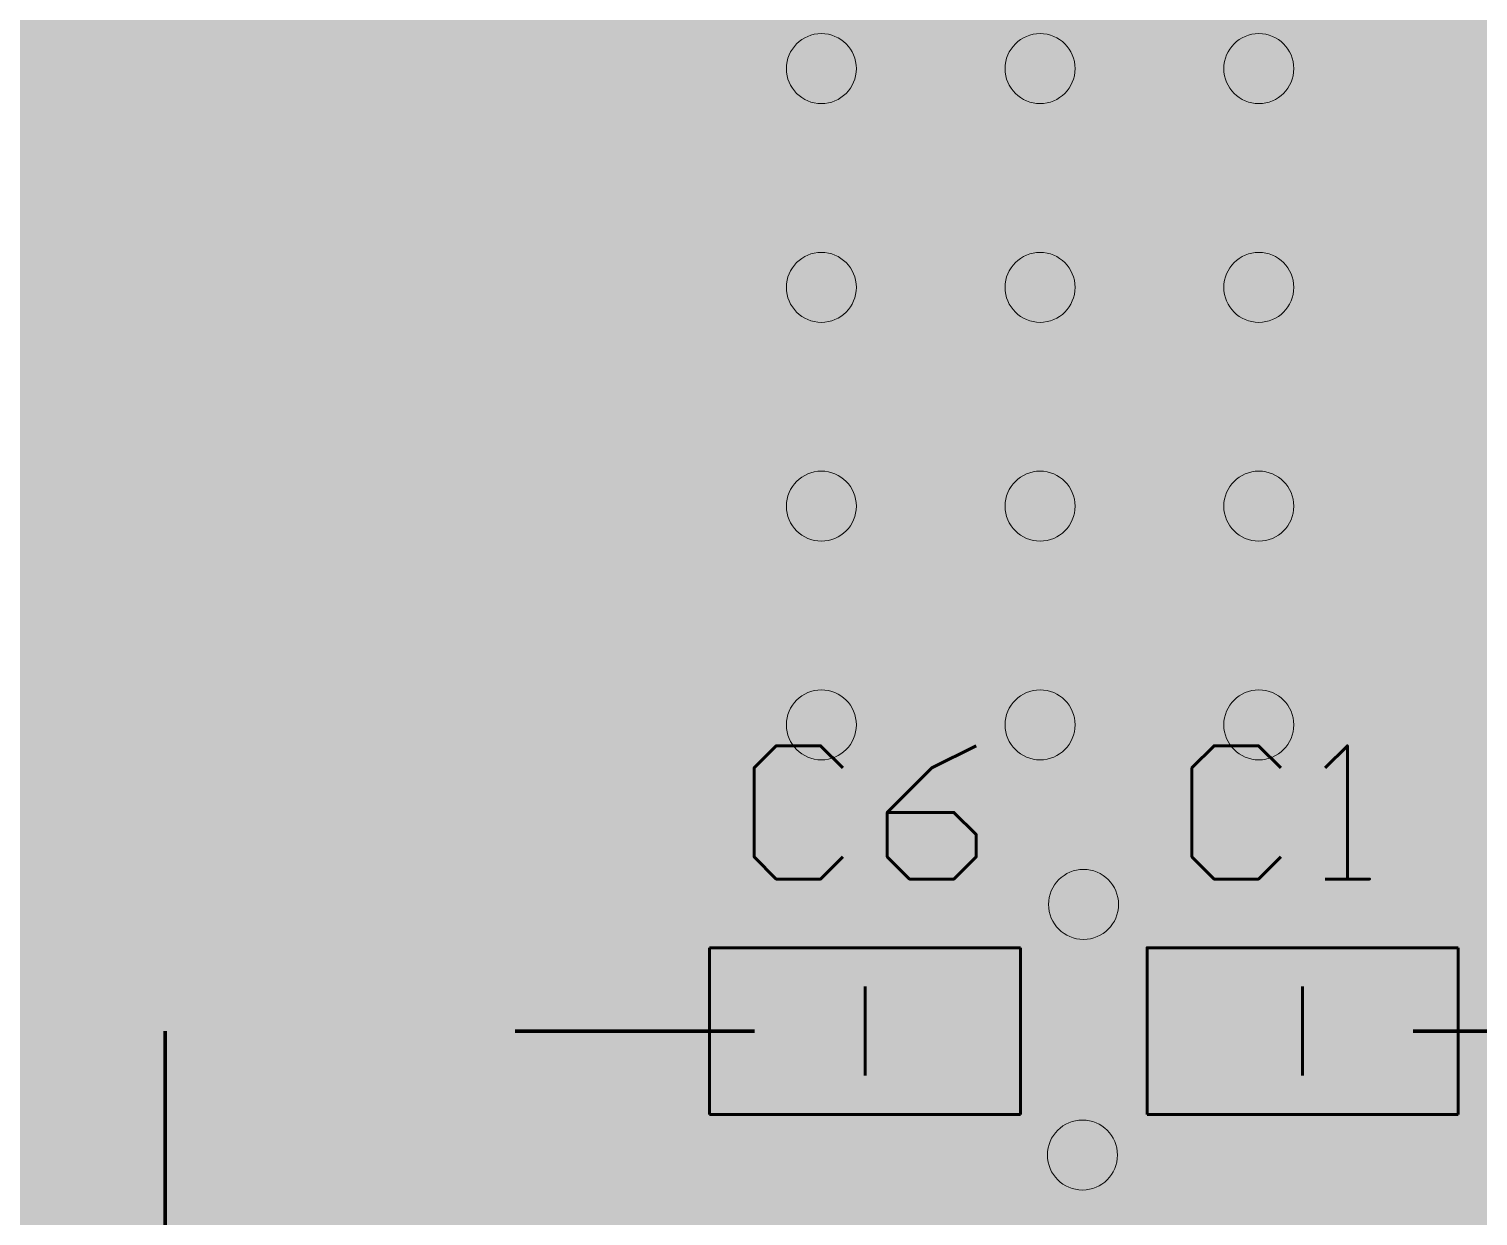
# Model space of a CAD drawing. Header units: millimetres. Extents: x 0 to 210, y 0 to 297.
# Drawn here: x 105.03 to 121.6, y 225.11 to 238.68 of the extents above; entities that cross this region are included whole.
import ezdxf

# ---------------------------------------------------------------- set-up
doc = ezdxf.new("R2010")
doc.units = ezdxf.units.MM
for name, pattern in [('K5LT32768', [0]), ('K5LT32804', [0]), ('K5LT32805', [0]), ('K5LT32806', [0]), ('K5LT32807', [0])]:
    doc.linetypes.add(name, pattern=pattern)

# ---------------------------------------------------------------- blocks, each defined once
blk = doc.blocks.new('U41')
at = {"color": 7, "linetype": 'K5LT32768', "lineweight": 18}
blk.add_circle((117.074, 225.807), 0.4, dxfattribs=at)
blk = doc.blocks.new('U42')
at = {"color": 7, "linetype": 'K5LT32768', "lineweight": 18}
blk.add_circle((117.087, 228.671), 0.4, dxfattribs=at)
blk = doc.blocks.new('U69')
at = {"color": 7, "linetype": 'K5LT32768', "lineweight": 18}
blk.add_circle((119.09, 233.223), 0.4, dxfattribs=at)
blk = doc.blocks.new('U70')
at = {"color": 7, "linetype": 'K5LT32768', "lineweight": 18}
blk.add_circle((114.09, 233.223), 0.4, dxfattribs=at)
blk = doc.blocks.new('U71')
at = {"color": 7, "linetype": 'K5LT32768', "lineweight": 18}
blk.add_circle((116.59, 233.223), 0.4, dxfattribs=at)
blk = doc.blocks.new('U72')
at = {"color": 7, "linetype": 'K5LT32768', "lineweight": 18}
blk.add_circle((119.09, 235.723), 0.4, dxfattribs=at)
blk = doc.blocks.new('U73')
at = {"color": 7, "linetype": 'K5LT32768', "lineweight": 18}
blk.add_circle((114.09, 235.723), 0.4, dxfattribs=at)
blk = doc.blocks.new('U74')
at = {"color": 7, "linetype": 'K5LT32768', "lineweight": 18}
blk.add_circle((116.59, 235.723), 0.4, dxfattribs=at)
blk = doc.blocks.new('U75')
at = {"color": 7, "linetype": 'K5LT32768', "lineweight": 18}
blk.add_circle((119.09, 238.223), 0.4, dxfattribs=at)
blk = doc.blocks.new('U76')
at = {"color": 7, "linetype": 'K5LT32768', "lineweight": 18}
blk.add_circle((114.09, 238.223), 0.4, dxfattribs=at)
blk = doc.blocks.new('U77')
at = {"color": 7, "linetype": 'K5LT32768', "lineweight": 18}
blk.add_circle((116.59, 238.223), 0.4, dxfattribs=at)
blk = doc.blocks.new('U78')
at = {"color": 7, "linetype": 'K5LT32768', "lineweight": 18}
blk.add_circle((116.59, 230.723), 0.4, dxfattribs=at)
blk = doc.blocks.new('U79')
at = {"color": 7, "linetype": 'K5LT32768', "lineweight": 18}
blk.add_circle((114.09, 230.723), 0.4, dxfattribs=at)
blk = doc.blocks.new('U80')
at = {"color": 7, "linetype": 'K5LT32768', "lineweight": 18}
blk.add_circle((119.09, 230.723), 0.4, dxfattribs=at)
blk = doc.blocks.new('U565')
at = {"true_color": 0x00ffff}
blk.add_hatch(color=4, dxfattribs=at).paths.add_polyline_path([(114.146, 227.985), (114.146, 226.461), (113.003, 226.461), (113.003, 227.985)])
blk = doc.blocks.new('U566')
at = {"true_color": 0x00ffff}
blk.add_hatch(color=4, dxfattribs=at).paths.add_polyline_path([(116.178, 227.985), (116.178, 226.461), (115.035, 226.461), (115.035, 227.985)])
blk = doc.blocks.new('U571')
at = {"true_color": 0x00ffff}
blk.add_hatch(color=4, dxfattribs=at).paths.add_polyline_path([(121.178, 227.985), (121.178, 226.461), (120.035, 226.461), (120.035, 227.985)])
blk = doc.blocks.new('U572')
at = {"true_color": 0x00ffff}
blk.add_hatch(color=4, dxfattribs=at).paths.add_polyline_path([(119.146, 227.985), (119.146, 226.461), (118.003, 226.461), (118.003, 227.985)])
blk = doc.blocks.new('U585')
at = {"true_color": 0x00ffff}
for points in [[(109.853, 229.213), (109.909, 229.218), (111.295, 229.218), (111.318, 229.213)], [(109.909, 229.218), (109.965, 229.223), (111.215, 229.223), (111.295, 229.218)], [(109.499, 229.011), (109.552, 229.068), (111.625, 229.068), (111.685, 229.011)], [(109.552, 229.068), (109.581, 229.089), (111.603, 229.089), (111.625, 229.068)], [(109.581, 229.089), (109.643, 229.134), (111.533, 229.134), (111.603, 229.089)], [(109.643, 229.134), (109.677, 229.15), (111.509, 229.15), (111.533, 229.134)], [(109.677, 229.15), (109.745, 229.183), (111.431, 229.183), (111.509, 229.15)], [(109.745, 229.183), (109.784, 229.194), (111.405, 229.194), (111.431, 229.183)], [(109.784, 229.194), (109.853, 229.213), (111.318, 229.213), (111.405, 229.194)], [(109.383, 228.819), (109.413, 228.892), (111.765, 228.892), (111.8, 228.819)], [(109.413, 228.892), (109.432, 228.92), (111.751, 228.92), (111.765, 228.892)], [(109.432, 228.92), (109.475, 228.986), (111.703, 228.986), (111.751, 228.92)], [(109.475, 228.986), (109.499, 229.011), (111.685, 229.011), (111.703, 228.986)], [(109.353, 228.71), (109.37, 228.788), (111.809, 228.788), (111.83, 228.71)], [(109.37, 228.788), (109.383, 228.819), (111.8, 228.819), (111.809, 228.788)], [(109.34, 228.598), (109.345, 228.678), (111.833, 228.678), (111.84, 228.598)], [(109.34, 225.848), (109.34, 228.598), (111.84, 228.598), (111.84, 225.848)], [(109.345, 228.678), (109.353, 228.71), (111.83, 228.71), (111.833, 228.678)], [(109.348, 225.769), (109.34, 225.848), (111.84, 225.848), (111.835, 225.769)], [(109.35, 225.736), (109.348, 225.769), (111.835, 225.769), (111.828, 225.736)], [(109.372, 225.659), (109.35, 225.736), (111.828, 225.736), (111.811, 225.659)], [(109.381, 225.628), (109.372, 225.659), (111.811, 225.659), (111.798, 225.628)], [(109.416, 225.555), (109.381, 225.628), (111.798, 225.628), (111.767, 225.555)], [(109.43, 225.526), (109.416, 225.555), (111.767, 225.555), (111.749, 225.526)], [(109.478, 225.461), (109.43, 225.526), (111.749, 225.526), (111.706, 225.461)], [(109.496, 225.435), (109.478, 225.461), (111.706, 225.461), (111.682, 225.435)], [(109.556, 225.379), (109.496, 225.435), (111.682, 225.435), (111.628, 225.379)], [(109.578, 225.358), (109.556, 225.379), (111.628, 225.379), (111.599, 225.358)], [(109.647, 225.313), (109.578, 225.358), (111.599, 225.358), (111.537, 225.313)], [(109.672, 225.296), (109.647, 225.313), (111.537, 225.313), (111.504, 225.296)], [(109.75, 225.263), (109.672, 225.296), (111.504, 225.296), (111.436, 225.263)], [(109.776, 225.253), (109.75, 225.263), (111.436, 225.263), (111.397, 225.253)], [(109.863, 225.233), (109.776, 225.253), (111.397, 225.253), (111.327, 225.233)], [(109.886, 225.228), (109.863, 225.233), (111.327, 225.233), (111.272, 225.228)], [(109.965, 225.223), (109.886, 225.228), (111.272, 225.228), (111.215, 225.223)]]:
    blk.add_hatch(color=4, dxfattribs=at).paths.add_polyline_path(points)
blk = doc.blocks.new('U586')
at = {"true_color": 0x00ffff}
for points in [[(105.853, 229.213), (105.909, 229.218), (107.295, 229.218), (107.318, 229.213)], [(105.909, 229.218), (105.965, 229.223), (107.215, 229.223), (107.295, 229.218)], [(105.499, 229.011), (105.552, 229.068), (107.625, 229.068), (107.685, 229.011)], [(105.552, 229.068), (105.581, 229.089), (107.603, 229.089), (107.625, 229.068)], [(105.581, 229.089), (105.643, 229.134), (107.533, 229.134), (107.603, 229.089)], [(105.643, 229.134), (105.677, 229.15), (107.509, 229.15), (107.533, 229.134)], [(105.677, 229.15), (105.745, 229.183), (107.431, 229.183), (107.509, 229.15)], [(105.745, 229.183), (105.784, 229.194), (107.405, 229.194), (107.431, 229.183)], [(105.784, 229.194), (105.853, 229.213), (107.318, 229.213), (107.405, 229.194)], [(105.383, 228.819), (105.413, 228.892), (107.765, 228.892), (107.8, 228.819)], [(105.413, 228.892), (105.432, 228.92), (107.751, 228.92), (107.765, 228.892)], [(105.432, 228.92), (105.475, 228.986), (107.703, 228.986), (107.751, 228.92)], [(105.475, 228.986), (105.499, 229.011), (107.685, 229.011), (107.703, 228.986)], [(105.353, 228.71), (105.37, 228.788), (107.809, 228.788), (107.83, 228.71)], [(105.37, 228.788), (105.383, 228.819), (107.8, 228.819), (107.809, 228.788)], [(105.34, 228.598), (105.345, 228.678), (107.833, 228.678), (107.84, 228.598)], [(105.34, 225.848), (105.34, 228.598), (107.84, 228.598), (107.84, 225.848)], [(105.345, 228.678), (105.353, 228.71), (107.83, 228.71), (107.833, 228.678)], [(105.348, 225.769), (105.34, 225.848), (107.84, 225.848), (107.835, 225.769)], [(105.35, 225.736), (105.348, 225.769), (107.835, 225.769), (107.828, 225.736)], [(105.372, 225.659), (105.35, 225.736), (107.828, 225.736), (107.811, 225.659)], [(105.381, 225.628), (105.372, 225.659), (107.811, 225.659), (107.798, 225.628)], [(105.416, 225.555), (105.381, 225.628), (107.798, 225.628), (107.767, 225.555)], [(105.43, 225.526), (105.416, 225.555), (107.767, 225.555), (107.749, 225.526)], [(105.478, 225.461), (105.43, 225.526), (107.749, 225.526), (107.706, 225.461)], [(105.496, 225.435), (105.478, 225.461), (107.706, 225.461), (107.682, 225.435)], [(105.556, 225.379), (105.496, 225.435), (107.682, 225.435), (107.628, 225.379)], [(105.578, 225.358), (105.556, 225.379), (107.628, 225.379), (107.599, 225.358)], [(105.647, 225.313), (105.578, 225.358), (107.599, 225.358), (107.537, 225.313)], [(105.672, 225.296), (105.647, 225.313), (107.537, 225.313), (107.504, 225.296)], [(105.75, 225.263), (105.672, 225.296), (107.504, 225.296), (107.436, 225.263)], [(105.776, 225.253), (105.75, 225.263), (107.436, 225.263), (107.397, 225.253)], [(105.863, 225.233), (105.776, 225.253), (107.397, 225.253), (107.327, 225.233)], [(105.886, 225.228), (105.863, 225.233), (107.327, 225.233), (107.272, 225.228)], [(105.965, 225.223), (105.886, 225.228), (107.272, 225.228), (107.215, 225.223)]]:
    blk.add_hatch(color=4, dxfattribs=at).paths.add_polyline_path(points)
blk = doc.blocks.new('U588')
at = {"true_color": 0x00ffff}
for points in [[(105.552, 238.318), (105.581, 238.339), (107.603, 238.339), (107.625, 238.318)], [(105.581, 238.339), (105.643, 238.384), (107.533, 238.384), (107.603, 238.339)], [(105.643, 238.384), (105.677, 238.4), (107.509, 238.4), (107.533, 238.384)], [(105.677, 238.4), (105.745, 238.433), (107.431, 238.433), (107.509, 238.4)], [(105.745, 238.433), (105.784, 238.444), (107.405, 238.444), (107.431, 238.433)], [(105.784, 238.444), (105.853, 238.463), (107.318, 238.463), (107.405, 238.444)], [(105.853, 238.463), (105.909, 238.468), (107.295, 238.468), (107.318, 238.463)], [(105.909, 238.468), (105.965, 238.473), (107.215, 238.473), (107.295, 238.468)], [(105.413, 238.142), (105.432, 238.17), (107.751, 238.17), (107.765, 238.142)], [(105.432, 238.17), (105.475, 238.236), (107.703, 238.236), (107.751, 238.17)], [(105.475, 238.236), (105.499, 238.261), (107.685, 238.261), (107.703, 238.236)], [(105.499, 238.261), (105.552, 238.318), (107.625, 238.318), (107.685, 238.261)], [(105.353, 237.96), (105.37, 238.038), (107.809, 238.038), (107.83, 237.96)], [(105.37, 238.038), (105.383, 238.069), (107.8, 238.069), (107.809, 238.038)], [(105.383, 238.069), (105.413, 238.142), (107.765, 238.142), (107.8, 238.069)], [(105.34, 237.848), (105.345, 237.928), (107.833, 237.928), (107.84, 237.848)], [(105.34, 235.098), (105.34, 237.848), (107.84, 237.848), (107.84, 235.098)], [(105.345, 237.928), (105.353, 237.96), (107.83, 237.96), (107.833, 237.928)], [(105.348, 235.019), (105.34, 235.098), (107.84, 235.098), (107.835, 235.019)], [(105.35, 234.986), (105.348, 235.019), (107.835, 235.019), (107.828, 234.986)], [(105.372, 234.909), (105.35, 234.986), (107.828, 234.986), (107.811, 234.909)], [(105.381, 234.878), (105.372, 234.909), (107.811, 234.909), (107.798, 234.878)], [(105.416, 234.805), (105.381, 234.878), (107.798, 234.878), (107.767, 234.805)], [(105.43, 234.776), (105.416, 234.805), (107.767, 234.805), (107.749, 234.776)], [(105.478, 234.711), (105.43, 234.776), (107.749, 234.776), (107.706, 234.711)], [(105.496, 234.685), (105.478, 234.711), (107.706, 234.711), (107.682, 234.685)], [(105.556, 234.629), (105.496, 234.685), (107.682, 234.685), (107.628, 234.629)], [(105.578, 234.608), (105.556, 234.629), (107.628, 234.629), (107.599, 234.608)], [(105.647, 234.563), (105.578, 234.608), (107.599, 234.608), (107.537, 234.563)], [(105.672, 234.546), (105.647, 234.563), (107.537, 234.563), (107.504, 234.546)], [(105.75, 234.513), (105.672, 234.546), (107.504, 234.546), (107.436, 234.513)], [(105.776, 234.503), (105.75, 234.513), (107.436, 234.513), (107.397, 234.503)], [(105.863, 234.483), (105.776, 234.503), (107.397, 234.503), (107.327, 234.483)], [(105.886, 234.478), (105.863, 234.483), (107.327, 234.483), (107.272, 234.478)], [(105.965, 234.473), (105.886, 234.478), (107.272, 234.478), (107.215, 234.473)]]:
    blk.add_hatch(color=4, dxfattribs=at).paths.add_polyline_path(points)
blk = doc.blocks.new('U589')
at = {"true_color": 0x00ffff}
for points in [[(109.552, 238.318), (109.581, 238.339), (111.603, 238.339), (111.625, 238.318)], [(109.581, 238.339), (109.643, 238.384), (111.533, 238.384), (111.603, 238.339)], [(109.643, 238.384), (109.677, 238.4), (111.509, 238.4), (111.533, 238.384)], [(109.677, 238.4), (109.745, 238.433), (111.431, 238.433), (111.509, 238.4)], [(109.745, 238.433), (109.784, 238.444), (111.405, 238.444), (111.431, 238.433)], [(109.784, 238.444), (109.853, 238.463), (111.318, 238.463), (111.405, 238.444)], [(109.853, 238.463), (109.909, 238.468), (111.295, 238.468), (111.318, 238.463)], [(109.909, 238.468), (109.965, 238.473), (111.215, 238.473), (111.295, 238.468)], [(109.413, 238.142), (109.432, 238.17), (111.751, 238.17), (111.765, 238.142)], [(109.432, 238.17), (109.475, 238.236), (111.703, 238.236), (111.751, 238.17)], [(109.475, 238.236), (109.499, 238.261), (111.685, 238.261), (111.703, 238.236)], [(109.499, 238.261), (109.552, 238.318), (111.625, 238.318), (111.685, 238.261)], [(109.353, 237.96), (109.37, 238.038), (111.809, 238.038), (111.83, 237.96)], [(109.37, 238.038), (109.383, 238.069), (111.8, 238.069), (111.809, 238.038)], [(109.383, 238.069), (109.413, 238.142), (111.765, 238.142), (111.8, 238.069)], [(109.34, 237.848), (109.345, 237.928), (111.833, 237.928), (111.84, 237.848)], [(109.34, 235.098), (109.34, 237.848), (111.84, 237.848), (111.84, 235.098)], [(109.345, 237.928), (109.353, 237.96), (111.83, 237.96), (111.833, 237.928)], [(109.348, 235.019), (109.34, 235.098), (111.84, 235.098), (111.835, 235.019)], [(109.35, 234.986), (109.348, 235.019), (111.835, 235.019), (111.828, 234.986)], [(109.372, 234.909), (109.35, 234.986), (111.828, 234.986), (111.811, 234.909)], [(109.381, 234.878), (109.372, 234.909), (111.811, 234.909), (111.798, 234.878)], [(109.416, 234.805), (109.381, 234.878), (111.798, 234.878), (111.767, 234.805)], [(109.43, 234.776), (109.416, 234.805), (111.767, 234.805), (111.749, 234.776)], [(109.478, 234.711), (109.43, 234.776), (111.749, 234.776), (111.706, 234.711)], [(109.496, 234.685), (109.478, 234.711), (111.706, 234.711), (111.682, 234.685)], [(109.556, 234.629), (109.496, 234.685), (111.682, 234.685), (111.628, 234.629)], [(109.578, 234.608), (109.556, 234.629), (111.628, 234.629), (111.599, 234.608)], [(109.647, 234.563), (109.578, 234.608), (111.599, 234.608), (111.537, 234.563)], [(109.672, 234.546), (109.647, 234.563), (111.537, 234.563), (111.504, 234.546)], [(109.75, 234.513), (109.672, 234.546), (111.504, 234.546), (111.436, 234.513)], [(109.776, 234.503), (109.75, 234.513), (111.436, 234.513), (111.397, 234.503)], [(109.863, 234.483), (109.776, 234.503), (111.397, 234.503), (111.327, 234.483)], [(109.886, 234.478), (109.863, 234.483), (111.327, 234.483), (111.272, 234.478)], [(109.965, 234.473), (109.886, 234.478), (111.272, 234.478), (111.215, 234.473)]]:
    blk.add_hatch(color=4, dxfattribs=at).paths.add_polyline_path(points)
blk = doc.blocks.new('U640')
at = {"color": 4, "linetype": 'K5LT32804', "lineweight": 18, "true_color": 0x00ffff}
blk.add_circle((117.074, 225.807), 0.4, dxfattribs=at)
blk = doc.blocks.new('U641')
at = {"color": 4, "linetype": 'K5LT32804', "lineweight": 18, "true_color": 0x00ffff}
blk.add_circle((117.087, 228.671), 0.4, dxfattribs=at)
blk = doc.blocks.new('U668')
at = {"color": 4, "linetype": 'K5LT32804', "lineweight": 18, "true_color": 0x00ffff}
blk.add_circle((119.09, 233.223), 0.4, dxfattribs=at)
blk = doc.blocks.new('U669')
at = {"color": 4, "linetype": 'K5LT32804', "lineweight": 18, "true_color": 0x00ffff}
blk.add_circle((114.09, 233.223), 0.4, dxfattribs=at)
blk = doc.blocks.new('U670')
at = {"color": 4, "linetype": 'K5LT32804', "lineweight": 18, "true_color": 0x00ffff}
blk.add_circle((116.59, 233.223), 0.4, dxfattribs=at)
blk = doc.blocks.new('U671')
at = {"color": 4, "linetype": 'K5LT32804', "lineweight": 18, "true_color": 0x00ffff}
blk.add_circle((119.09, 235.723), 0.4, dxfattribs=at)
blk = doc.blocks.new('U672')
at = {"color": 4, "linetype": 'K5LT32804', "lineweight": 18, "true_color": 0x00ffff}
blk.add_circle((114.09, 235.723), 0.4, dxfattribs=at)
blk = doc.blocks.new('U673')
at = {"color": 4, "linetype": 'K5LT32804', "lineweight": 18, "true_color": 0x00ffff}
blk.add_circle((116.59, 235.723), 0.4, dxfattribs=at)
blk = doc.blocks.new('U674')
at = {"color": 4, "linetype": 'K5LT32804', "lineweight": 18, "true_color": 0x00ffff}
blk.add_circle((119.09, 238.223), 0.4, dxfattribs=at)
blk = doc.blocks.new('U675')
at = {"color": 4, "linetype": 'K5LT32804', "lineweight": 18, "true_color": 0x00ffff}
blk.add_circle((114.09, 238.223), 0.4, dxfattribs=at)
blk = doc.blocks.new('U676')
at = {"color": 4, "linetype": 'K5LT32804', "lineweight": 18, "true_color": 0x00ffff}
blk.add_circle((116.59, 238.223), 0.4, dxfattribs=at)
blk = doc.blocks.new('U677')
at = {"color": 4, "linetype": 'K5LT32804', "lineweight": 18, "true_color": 0x00ffff}
blk.add_circle((116.59, 230.723), 0.4, dxfattribs=at)
blk = doc.blocks.new('U678')
at = {"color": 4, "linetype": 'K5LT32804', "lineweight": 18, "true_color": 0x00ffff}
blk.add_circle((114.09, 230.723), 0.4, dxfattribs=at)
blk = doc.blocks.new('U679')
at = {"color": 4, "linetype": 'K5LT32804', "lineweight": 18, "true_color": 0x00ffff}
blk.add_circle((119.09, 230.723), 0.4, dxfattribs=at)
blk = doc.blocks.new('U1163')
at = {"true_color": 0x0000ff}
blk.add_hatch(color=5, dxfattribs=at).paths.add_polyline_path([(114.181, 228.02), (114.181, 226.426), (112.968, 226.426), (112.968, 228.02)])
blk = doc.blocks.new('U1164')
at = {"true_color": 0x0000ff}
blk.add_hatch(color=5, dxfattribs=at).paths.add_polyline_path([(116.213, 228.02), (116.213, 226.426), (115, 226.426), (115, 228.02)])
blk = doc.blocks.new('U1169')
at = {"true_color": 0x0000ff}
blk.add_hatch(color=5, dxfattribs=at).paths.add_polyline_path([(121.213, 228.02), (121.213, 226.426), (120, 226.426), (120, 228.02)])
blk = doc.blocks.new('U1170')
at = {"true_color": 0x0000ff}
blk.add_hatch(color=5, dxfattribs=at).paths.add_polyline_path([(119.181, 228.02), (119.181, 226.426), (117.968, 226.426), (117.968, 228.02)])
blk = doc.blocks.new('U1183')
at = {"true_color": 0x0000ff}
for points in [[(109.579, 229.211), (109.616, 229.235), (111.56, 229.235), (111.606, 229.211)], [(109.616, 229.235), (109.688, 229.268), (111.498, 229.268), (111.56, 229.235)], [(109.688, 229.268), (109.727, 229.285), (111.446, 229.285), (111.498, 229.268)], [(109.727, 229.285), (109.808, 229.305), (111.383, 229.305), (111.446, 229.285)], [(109.808, 229.305), (109.844, 229.315), (111.32, 229.315), (111.383, 229.305)], [(109.844, 229.315), (109.947, 229.323), (111.263, 229.323), (111.32, 229.315)], [(109.947, 229.323), (109.965, 229.325), (111.215, 229.325), (111.263, 229.323)], [(109.398, 229.049), (109.426, 229.085), (111.751, 229.085), (111.785, 229.049)], [(109.426, 229.085), (109.482, 229.138), (111.702, 229.138), (111.751, 229.085)], [(109.482, 229.138), (109.515, 229.168), (111.662, 229.168), (111.702, 229.138)], [(109.515, 229.168), (109.579, 229.211), (111.606, 229.211), (111.662, 229.168)], [(109.296, 228.881), (109.331, 228.948), (111.852, 228.948), (111.882, 228.881)], [(109.331, 228.948), (109.352, 228.989), (111.825, 228.989), (111.852, 228.948)], [(109.352, 228.989), (109.398, 229.049), (111.785, 229.049), (111.825, 228.989)], [(109.251, 228.719), (109.258, 228.766), (111.92, 228.766), (111.932, 228.719)], [(109.258, 228.766), (109.282, 228.837), (111.902, 228.837), (111.92, 228.766)], [(109.282, 228.837), (109.296, 228.881), (111.882, 228.881), (111.902, 228.837)], [(109.239, 228.598), (109.24, 228.646), (111.938, 228.646), (111.942, 228.598)], [(109.239, 225.848), (109.239, 228.598), (111.942, 228.598), (111.942, 225.848)], [(109.24, 228.646), (109.251, 228.719), (111.932, 228.719), (111.938, 228.646)], [(109.243, 225.801), (109.239, 225.848), (111.942, 225.848), (111.94, 225.801)], [(109.249, 225.727), (109.243, 225.801), (111.94, 225.801), (111.929, 225.727)], [(109.261, 225.681), (109.249, 225.727), (111.929, 225.727), (111.922, 225.681)], [(109.279, 225.61), (109.261, 225.681), (111.922, 225.681), (111.899, 225.61)], [(109.299, 225.565), (109.279, 225.61), (111.899, 225.61), (111.885, 225.565)], [(109.328, 225.499), (109.299, 225.565), (111.885, 225.565), (111.85, 225.499)], [(109.355, 225.458), (109.328, 225.499), (111.85, 225.499), (111.828, 225.458)], [(109.395, 225.398), (109.355, 225.458), (111.828, 225.458), (111.782, 225.398)], [(109.429, 225.361), (109.395, 225.398), (111.782, 225.398), (111.755, 225.361)], [(109.478, 225.309), (109.429, 225.361), (111.755, 225.361), (111.699, 225.309)], [(109.519, 225.278), (109.478, 225.309), (111.699, 225.309), (111.666, 225.278)], [(109.575, 225.235), (109.519, 225.278), (111.666, 225.278), (111.601, 225.235)], [(109.621, 225.211), (109.575, 225.235), (111.601, 225.235), (111.565, 225.211)], [(109.682, 225.179), (109.621, 225.211), (111.565, 225.211), (111.492, 225.179)], [(109.734, 225.162), (109.682, 225.179), (111.492, 225.179), (111.454, 225.162)], [(109.798, 225.141), (109.734, 225.162), (111.454, 225.162), (111.373, 225.141)], [(109.861, 225.132), (109.798, 225.141), (111.373, 225.141), (111.336, 225.132)], [(109.918, 225.123), (109.861, 225.132), (111.336, 225.132), (111.234, 225.123)], [(109.965, 225.122), (109.918, 225.123), (111.234, 225.123), (111.215, 225.122)]]:
    blk.add_hatch(color=5, dxfattribs=at).paths.add_polyline_path(points)
blk = doc.blocks.new('U1184')
at = {"true_color": 0x0000ff}
for points in [[(105.579, 229.211), (105.616, 229.235), (107.56, 229.235), (107.606, 229.211)], [(105.616, 229.235), (105.688, 229.268), (107.498, 229.268), (107.56, 229.235)], [(105.688, 229.268), (105.727, 229.285), (107.446, 229.285), (107.498, 229.268)], [(105.727, 229.285), (105.808, 229.305), (107.383, 229.305), (107.446, 229.285)], [(105.808, 229.305), (105.844, 229.315), (107.32, 229.315), (107.383, 229.305)], [(105.844, 229.315), (105.947, 229.323), (107.263, 229.323), (107.32, 229.315)], [(105.947, 229.323), (105.965, 229.325), (107.215, 229.325), (107.263, 229.323)], [(105.398, 229.049), (105.426, 229.085), (107.751, 229.085), (107.785, 229.049)], [(105.426, 229.085), (105.482, 229.138), (107.702, 229.138), (107.751, 229.085)], [(105.482, 229.138), (105.515, 229.168), (107.662, 229.168), (107.702, 229.138)], [(105.515, 229.168), (105.579, 229.211), (107.606, 229.211), (107.662, 229.168)], [(105.296, 228.881), (105.331, 228.948), (107.852, 228.948), (107.882, 228.881)], [(105.331, 228.948), (105.352, 228.989), (107.825, 228.989), (107.852, 228.948)], [(105.352, 228.989), (105.398, 229.049), (107.785, 229.049), (107.825, 228.989)], [(105.251, 228.719), (105.258, 228.766), (107.92, 228.766), (107.932, 228.719)], [(105.258, 228.766), (105.282, 228.837), (107.902, 228.837), (107.92, 228.766)], [(105.282, 228.837), (105.296, 228.881), (107.882, 228.881), (107.902, 228.837)], [(105.239, 228.598), (105.24, 228.646), (107.938, 228.646), (107.942, 228.598)], [(105.239, 225.848), (105.239, 228.598), (107.942, 228.598), (107.942, 225.848)], [(105.24, 228.646), (105.251, 228.719), (107.932, 228.719), (107.938, 228.646)], [(105.243, 225.801), (105.239, 225.848), (107.942, 225.848), (107.94, 225.801)], [(105.249, 225.727), (105.243, 225.801), (107.94, 225.801), (107.929, 225.727)], [(105.261, 225.681), (105.249, 225.727), (107.929, 225.727), (107.922, 225.681)], [(105.279, 225.61), (105.261, 225.681), (107.922, 225.681), (107.899, 225.61)], [(105.299, 225.565), (105.279, 225.61), (107.899, 225.61), (107.885, 225.565)], [(105.328, 225.499), (105.299, 225.565), (107.885, 225.565), (107.85, 225.499)], [(105.355, 225.458), (105.328, 225.499), (107.85, 225.499), (107.828, 225.458)], [(105.395, 225.398), (105.355, 225.458), (107.828, 225.458), (107.782, 225.398)], [(105.429, 225.361), (105.395, 225.398), (107.782, 225.398), (107.755, 225.361)], [(105.478, 225.309), (105.429, 225.361), (107.755, 225.361), (107.699, 225.309)], [(105.519, 225.278), (105.478, 225.309), (107.699, 225.309), (107.666, 225.278)], [(105.575, 225.235), (105.519, 225.278), (107.666, 225.278), (107.601, 225.235)], [(105.621, 225.211), (105.575, 225.235), (107.601, 225.235), (107.565, 225.211)], [(105.682, 225.179), (105.621, 225.211), (107.565, 225.211), (107.492, 225.179)], [(105.734, 225.162), (105.682, 225.179), (107.492, 225.179), (107.454, 225.162)], [(105.798, 225.141), (105.734, 225.162), (107.454, 225.162), (107.373, 225.141)], [(105.861, 225.132), (105.798, 225.141), (107.373, 225.141), (107.336, 225.132)], [(105.918, 225.123), (105.861, 225.132), (107.336, 225.132), (107.234, 225.123)], [(105.965, 225.122), (105.918, 225.123), (107.234, 225.123), (107.215, 225.122)]]:
    blk.add_hatch(color=5, dxfattribs=at).paths.add_polyline_path(points)
blk = doc.blocks.new('U1186')
at = {"true_color": 0x0000ff}
for points in [[(105.616, 238.485), (105.688, 238.518), (107.498, 238.518), (107.56, 238.485)], [(105.688, 238.518), (105.727, 238.535), (107.446, 238.535), (107.498, 238.518)], [(105.727, 238.535), (105.808, 238.555), (107.383, 238.555), (107.446, 238.535)], [(105.808, 238.555), (105.844, 238.565), (107.32, 238.565), (107.383, 238.555)], [(105.844, 238.565), (105.947, 238.573), (107.263, 238.573), (107.32, 238.565)], [(105.947, 238.573), (105.965, 238.575), (107.215, 238.575), (107.263, 238.573)], [(105.398, 238.299), (105.426, 238.335), (107.751, 238.335), (107.785, 238.299)], [(105.426, 238.335), (105.482, 238.388), (107.702, 238.388), (107.751, 238.335)], [(105.482, 238.388), (105.515, 238.418), (107.662, 238.418), (107.702, 238.388)], [(105.515, 238.418), (105.579, 238.461), (107.606, 238.461), (107.662, 238.418)], [(105.579, 238.461), (105.616, 238.485), (107.56, 238.485), (107.606, 238.461)], [(105.296, 238.131), (105.331, 238.198), (107.852, 238.198), (107.882, 238.131)], [(105.331, 238.198), (105.352, 238.239), (107.825, 238.239), (107.852, 238.198)], [(105.352, 238.239), (105.398, 238.299), (107.785, 238.299), (107.825, 238.239)], [(105.251, 237.969), (105.258, 238.016), (107.92, 238.016), (107.932, 237.969)], [(105.258, 238.016), (105.282, 238.087), (107.902, 238.087), (107.92, 238.016)], [(105.282, 238.087), (105.296, 238.131), (107.882, 238.131), (107.902, 238.087)], [(105.239, 237.848), (105.24, 237.896), (107.938, 237.896), (107.942, 237.848)], [(105.239, 235.098), (105.239, 237.848), (107.942, 237.848), (107.942, 235.098)], [(105.24, 237.896), (105.251, 237.969), (107.932, 237.969), (107.938, 237.896)], [(105.243, 235.051), (105.239, 235.098), (107.942, 235.098), (107.94, 235.051)], [(105.249, 234.977), (105.243, 235.051), (107.94, 235.051), (107.929, 234.977)], [(105.261, 234.931), (105.249, 234.977), (107.929, 234.977), (107.922, 234.931)], [(105.279, 234.86), (105.261, 234.931), (107.922, 234.931), (107.899, 234.86)], [(105.299, 234.815), (105.279, 234.86), (107.899, 234.86), (107.885, 234.815)], [(105.328, 234.749), (105.299, 234.815), (107.885, 234.815), (107.85, 234.749)], [(105.355, 234.708), (105.328, 234.749), (107.85, 234.749), (107.828, 234.708)], [(105.395, 234.648), (105.355, 234.708), (107.828, 234.708), (107.782, 234.648)], [(105.429, 234.611), (105.395, 234.648), (107.782, 234.648), (107.755, 234.611)], [(105.478, 234.559), (105.429, 234.611), (107.755, 234.611), (107.699, 234.559)], [(105.519, 234.528), (105.478, 234.559), (107.699, 234.559), (107.666, 234.528)], [(105.575, 234.485), (105.519, 234.528), (107.666, 234.528), (107.601, 234.485)], [(105.621, 234.461), (105.575, 234.485), (107.601, 234.485), (107.565, 234.461)], [(105.682, 234.429), (105.621, 234.461), (107.565, 234.461), (107.492, 234.429)], [(105.734, 234.412), (105.682, 234.429), (107.492, 234.429), (107.454, 234.412)], [(105.798, 234.391), (105.734, 234.412), (107.454, 234.412), (107.373, 234.391)], [(105.861, 234.382), (105.798, 234.391), (107.373, 234.391), (107.336, 234.382)], [(105.918, 234.373), (105.861, 234.382), (107.336, 234.382), (107.234, 234.373)], [(105.965, 234.372), (105.918, 234.373), (107.234, 234.373), (107.215, 234.372)]]:
    blk.add_hatch(color=5, dxfattribs=at).paths.add_polyline_path(points)
blk = doc.blocks.new('U1187')
at = {"true_color": 0x0000ff}
for points in [[(109.616, 238.485), (109.688, 238.518), (111.498, 238.518), (111.56, 238.485)], [(109.688, 238.518), (109.727, 238.535), (111.446, 238.535), (111.498, 238.518)], [(109.727, 238.535), (109.808, 238.555), (111.383, 238.555), (111.446, 238.535)], [(109.808, 238.555), (109.844, 238.565), (111.32, 238.565), (111.383, 238.555)], [(109.844, 238.565), (109.947, 238.573), (111.263, 238.573), (111.32, 238.565)], [(109.947, 238.573), (109.965, 238.575), (111.215, 238.575), (111.263, 238.573)], [(109.398, 238.299), (109.426, 238.335), (111.751, 238.335), (111.785, 238.299)], [(109.426, 238.335), (109.482, 238.388), (111.702, 238.388), (111.751, 238.335)], [(109.482, 238.388), (109.515, 238.418), (111.662, 238.418), (111.702, 238.388)], [(109.515, 238.418), (109.579, 238.461), (111.606, 238.461), (111.662, 238.418)], [(109.579, 238.461), (109.616, 238.485), (111.56, 238.485), (111.606, 238.461)], [(109.296, 238.131), (109.331, 238.198), (111.852, 238.198), (111.882, 238.131)], [(109.331, 238.198), (109.352, 238.239), (111.825, 238.239), (111.852, 238.198)], [(109.352, 238.239), (109.398, 238.299), (111.785, 238.299), (111.825, 238.239)], [(109.251, 237.969), (109.258, 238.016), (111.92, 238.016), (111.932, 237.969)], [(109.258, 238.016), (109.282, 238.087), (111.902, 238.087), (111.92, 238.016)], [(109.282, 238.087), (109.296, 238.131), (111.882, 238.131), (111.902, 238.087)], [(109.239, 237.848), (109.24, 237.896), (111.938, 237.896), (111.942, 237.848)], [(109.239, 235.098), (109.239, 237.848), (111.942, 237.848), (111.942, 235.098)], [(109.24, 237.896), (109.251, 237.969), (111.932, 237.969), (111.938, 237.896)], [(109.243, 235.051), (109.239, 235.098), (111.942, 235.098), (111.94, 235.051)], [(109.249, 234.977), (109.243, 235.051), (111.94, 235.051), (111.929, 234.977)], [(109.261, 234.931), (109.249, 234.977), (111.929, 234.977), (111.922, 234.931)], [(109.279, 234.86), (109.261, 234.931), (111.922, 234.931), (111.899, 234.86)], [(109.299, 234.815), (109.279, 234.86), (111.899, 234.86), (111.885, 234.815)], [(109.328, 234.749), (109.299, 234.815), (111.885, 234.815), (111.85, 234.749)], [(109.355, 234.708), (109.328, 234.749), (111.85, 234.749), (111.828, 234.708)], [(109.395, 234.648), (109.355, 234.708), (111.828, 234.708), (111.782, 234.648)], [(109.429, 234.611), (109.395, 234.648), (111.782, 234.648), (111.755, 234.611)], [(109.478, 234.559), (109.429, 234.611), (111.755, 234.611), (111.699, 234.559)], [(109.519, 234.528), (109.478, 234.559), (111.699, 234.559), (111.666, 234.528)], [(109.575, 234.485), (109.519, 234.528), (111.666, 234.528), (111.601, 234.485)], [(109.621, 234.461), (109.575, 234.485), (111.601, 234.485), (111.565, 234.461)], [(109.682, 234.429), (109.621, 234.461), (111.565, 234.461), (111.492, 234.429)], [(109.734, 234.412), (109.682, 234.429), (111.492, 234.429), (111.454, 234.412)], [(109.798, 234.391), (109.734, 234.412), (111.454, 234.412), (111.373, 234.391)], [(109.861, 234.382), (109.798, 234.391), (111.373, 234.391), (111.336, 234.382)], [(109.918, 234.373), (109.861, 234.382), (111.336, 234.382), (111.234, 234.373)], [(109.965, 234.372), (109.918, 234.373), (111.234, 234.373), (111.215, 234.372)]]:
    blk.add_hatch(color=5, dxfattribs=at).paths.add_polyline_path(points)

msp = doc.modelspace()

# ---------------------------------------------------------------- hatches: boundary and pattern name
msp.add_hatch(color=7).paths.add_polyline_path([(57.616, 209.249), (57.616, 249.199), (170.565, 249.199), (170.565, 209.249)])
at = {"true_color": 0x00ffff}
for points in [[(112.623, 238.661), (112.605, 238.691), (121.576, 238.691), (121.558, 238.661)], [(112.64, 238.63), (112.623, 238.661), (121.558, 238.661), (121.541, 238.63)], [(112.657, 238.599), (112.64, 238.63), (121.541, 238.63), (121.524, 238.599)], [(112.673, 238.567), (112.657, 238.599), (121.524, 238.599), (121.508, 238.567)], [(112.688, 238.535), (112.673, 238.567), (121.508, 238.567), (121.492, 238.535)], [(112.703, 238.503), (112.688, 238.535), (121.492, 238.535), (121.478, 238.503)], [(112.717, 238.47), (112.703, 238.503), (121.478, 238.503), (121.464, 238.47)], [(112.73, 238.437), (112.717, 238.47), (121.464, 238.47), (121.451, 238.437)], [(112.742, 238.404), (112.73, 238.437), (121.451, 238.437), (121.438, 238.404)], [(112.754, 238.371), (112.742, 238.404), (121.438, 238.404), (121.426, 238.371)], [(112.765, 238.337), (112.754, 238.371), (121.426, 238.371), (121.415, 238.337)], [(112.776, 238.303), (112.765, 238.337), (121.415, 238.337), (121.405, 238.303)], [(112.785, 238.269), (112.776, 238.303), (121.405, 238.303), (121.396, 238.269)], [(112.794, 238.234), (112.785, 238.269), (121.396, 238.269), (121.387, 238.234)], [(112.802, 238.2), (112.794, 238.234), (121.387, 238.234), (121.379, 238.2)], [(112.809, 238.165), (112.802, 238.2), (121.379, 238.2), (121.371, 238.165)], [(112.816, 238.13), (112.809, 238.165), (121.371, 238.165), (121.365, 238.13)], [(112.822, 238.095), (112.816, 238.13), (121.365, 238.13), (121.359, 238.095)], [(112.827, 238.06), (112.822, 238.095), (121.359, 238.095), (121.354, 238.06)], [(112.831, 238.025), (112.827, 238.06), (121.354, 238.06), (121.35, 238.025)], [(112.834, 237.99), (112.831, 238.025), (121.35, 238.025), (121.346, 237.99)], [(112.837, 237.954), (112.834, 237.99), (121.346, 237.99), (121.344, 237.954)], [(112.839, 237.919), (112.837, 237.954), (121.344, 237.954), (121.342, 237.919)], [(112.84, 237.884), (112.839, 237.919), (121.342, 237.919), (121.341, 237.884)], [(112.84, 237.848), (112.84, 237.884), (121.341, 237.884), (121.34, 237.848)], [(112.84, 228.985), (112.84, 237.848), (121.34, 237.848), (121.34, 228.985)], [(112.84, 228.985), (112.84, 228.985), (121.34, 228.985), (119.035, 228.985)], [(115.146, 228.239), (115.146, 228.985), (119.035, 228.985), (119.035, 228.239)], [(115.146, 228.239), (115.146, 228.239), (119.035, 228.239), (118.701, 228.239)], [(115.479, 227.35), (115.479, 228.239), (115.733, 228.239), (115.733, 227.35)], [(116.432, 227.35), (116.432, 228.239), (117.749, 228.239), (117.749, 227.35)], [(118.447, 227.35), (118.447, 228.239), (118.701, 228.239), (118.701, 227.35)], [(115.479, 227.096), (115.479, 227.35), (118.701, 227.35), (118.701, 227.096)], [(115.479, 227.35), (115.479, 227.35), (115.733, 227.35), (116.432, 227.35)], [(116.432, 227.35), (116.432, 227.35), (118.701, 227.35), (118.701, 227.35)], [(116.432, 227.35), (116.432, 227.35), (117.749, 227.35), (118.447, 227.35)], [(115.479, 226.207), (115.479, 227.096), (115.733, 227.096), (115.733, 226.207)], [(115.479, 227.096), (115.479, 227.096), (117.749, 227.096), (117.749, 227.096)], [(116.432, 226.207), (116.432, 227.096), (117.749, 227.096), (117.749, 226.207)], [(118.447, 226.207), (118.447, 227.096), (118.701, 227.096), (118.701, 226.207)], [(115.146, 225.461), (115.146, 226.207), (119.035, 226.207), (119.035, 225.461)], [(115.146, 226.207), (115.479, 226.207), (119.035, 226.207), (119.035, 226.207)], [(115.479, 226.207), (115.479, 226.207), (115.733, 226.207), (116.432, 226.207)], [(116.432, 226.207), (116.432, 226.207), (117.749, 226.207), (118.447, 226.207)], [(118.447, 226.207), (118.447, 226.207), (118.701, 226.207), (119.035, 226.207)], [(112.776, 225.393), (112.785, 225.428), (121.396, 225.428), (121.405, 225.393)], [(112.785, 225.428), (112.794, 225.461), (121.387, 225.461), (121.396, 225.428)], [(115.146, 225.461), (115.146, 225.461), (119.035, 225.461), (121.387, 225.461)], [(112.717, 225.226), (112.73, 225.259), (121.451, 225.259), (121.464, 225.226)], [(112.73, 225.259), (112.742, 225.292), (121.438, 225.292), (121.451, 225.259)], [(112.742, 225.292), (112.754, 225.326), (121.426, 225.326), (121.438, 225.292)], [(112.754, 225.326), (112.765, 225.36), (121.415, 225.36), (121.426, 225.326)], [(112.765, 225.36), (112.776, 225.393), (121.405, 225.393), (121.415, 225.36)], [(112.657, 225.098), (112.673, 225.129), (121.508, 225.129), (121.524, 225.098)], [(112.673, 225.129), (112.688, 225.161), (121.492, 225.161), (121.508, 225.129)], [(112.688, 225.161), (112.703, 225.194), (121.478, 225.194), (121.492, 225.161)], [(112.703, 225.194), (112.717, 225.226), (121.464, 225.226), (121.478, 225.194)]]:
    msp.add_hatch(color=4, dxfattribs=at).paths.add_polyline_path(points)

# ---------------------------------------------------------------- linework, layer by layer
at = {"color": 4, "linetype": 'K5LT32805', "true_color": 0x00ffff, "const_width": 2.5}
for points in [[(106.59, 227.473), (106.59, 236.473)], [(110.59, 227.473), (110.59, 236.473)]]:
    msp.add_lwpolyline(points, dxfattribs=at)
at = {"color": 70, "linetype": 'K5LT32807', "lineweight": 60, "true_color": 0x80ff00}
for points in [[(114.336, 230.231), (114.082, 230.485), (113.575, 230.485), (113.321, 230.231), (113.321, 229.215), (113.575, 228.961), (114.082, 228.961), (114.336, 229.215)], [(115.86, 230.485), (115.352, 230.231), (114.844, 229.723), (114.844, 229.215), (115.098, 228.961), (115.606, 228.961), (115.86, 229.215), (115.86, 229.469), (115.606, 229.723), (114.844, 229.723)], [(119.34, 230.231), (119.086, 230.485), (118.579, 230.485), (118.325, 230.231), (118.325, 229.215), (118.579, 228.961), (119.086, 228.961), (119.34, 229.215)], [(119.848, 228.961), (120.356, 228.961), (120.102, 228.961), (120.102, 230.485), (119.848, 230.231)], [(112.812, 226.271), (112.812, 228.176)], [(112.812, 228.176), (116.368, 228.176)], [(116.368, 226.271), (116.368, 228.176)], [(117.812, 226.271), (117.812, 228.176), (121.368, 228.176)], [(121.368, 226.271), (121.368, 228.176)], [(114.59, 226.715), (114.59, 227.731)], [(119.59, 226.715), (119.59, 227.731)], [(112.812, 226.271), (116.368, 226.271)], [(117.812, 226.271), (121.368, 226.271)]]:
    msp.add_lwpolyline(points, dxfattribs=at)
at = {"color": 4, "linetype": 'K5LT32806', "lineweight": 140, "true_color": 0x00ffff}
for points in [[(106.59, 223.441), (106.59, 227.223)], [(110.59, 227.223), (113.326, 227.223)], [(120.855, 227.223), (123.59, 227.223)]]:
    msp.add_lwpolyline(points, dxfattribs=at)

# ---------------------------------------------------------------- block references
for name in ['U1186', 'U1187', 'U76', 'U675', 'U77', 'U676', 'U75', 'U674', 'U588', 'U589', 'U73', 'U672', 'U74', 'U673', 'U72', 'U671', 'U70', 'U669', 'U71', 'U670', 'U69', 'U668', 'U79', 'U678', 'U78', 'U677', 'U80', 'U679', 'U1184', 'U586', 'U1183', 'U585', 'U42', 'U641', 'U1163', 'U565', 'U1164', 'U566', 'U1170', 'U572', 'U1169', 'U571', 'U41', 'U640']:
    msp.add_blockref(name, (0, 0))

doc.saveas('drawing.dxf')
